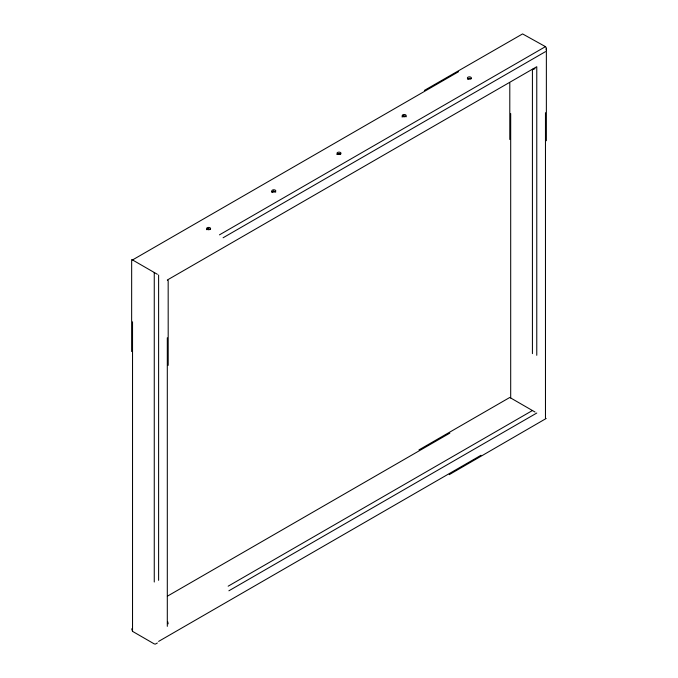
<?xml version="1.0" encoding="UTF-8"?>
<svg xmlns="http://www.w3.org/2000/svg" width="678" height="678" viewBox="0 0 678 678"><rect width="100%" height="100%" fill="white"/><g stroke="black" fill="none" stroke-linecap="round" stroke-linejoin="round"><path stroke-width="1.02" d="M131.634 351.543L131.668 259.445L157.364 274.285M509.797 139.49L509.797 82.945M546.222 49.782L546.197 47.545L545.468 46.638L522.585 33.917L424.394 90.403M157.364 642.998L155.415 644.083L154.262 643.914L132.532 631.362L131.668 628.837M132.532 259.945L458.531 71.732M206.671 229.689L208.51 228.63M271.785 192.094L273.615 191.035M336.89 154.508L338.729 153.448M402.003 116.913L403.834 115.853M219.469 234.851L545.468 46.638M223.087 237.775L545.468 51.655M167.305 280.022L536.773 66.707L536.773 355.314M418.962 449.895L509.797 397.461L535.052 412.038M167.373 596.191L449.845 433.115M228.155 586.19L532.425 410.529M228.884 590.792L536.773 413.038M158.61 641.405L480.99 455.277M449.209 474.668L546.197 418.47M535.052 68.707L532.976 69.41M167.737 280.277L168.169 280.523L168.203 365.349M167.737 621.709L168.169 623.853M546.366 48.63L546.366 140.744M545.468 112.718L545.468 418.055M532.425 69.224L532.425 353.645M510.695 113.557L510.695 397.978M167.305 337.746L167.305 626.345M158.61 275.005L158.61 580.334M154.262 272.497L154.262 582.012M132.532 321.847L132.532 631.362M467.523 79.123A2 1.153 0 0 1 469.142 78.368A2 1.153 0 0 1 471.049 78.86M337.415 154.092A2 1.153 0 0 1 340.653 154.143M207.019 229.376A2 1.153 0 0 1 210.248 229.435M271.92 192.052A2 1.153 0 0 1 273.853 191.289A2 1.153 0 0 1 275.717 192.111M402.317 116.769A2 1.153 0 0 1 404.257 115.997A2 1.153 0 0 1 406.122 116.828M468.354 78.987A2 1.153 0 0 0 471.396 78.038A2 1.153 0 0 0 468.456 76.987A2 1.153 0 0 0 468.354 78.987M337.949 154.27A2 1.153 0 0 0 341 153.321A2 1.153 0 0 0 338.051 152.279A2 1.153 0 0 0 337.949 154.27M207.553 229.562A2 1.153 0 0 0 210.595 228.613A2 1.153 0 0 0 207.646 227.562A2 1.153 0 0 0 207.553 229.562M272.751 191.916A2 1.153 0 0 0 275.793 190.967A2 1.153 0 0 0 272.853 189.916A2 1.153 0 0 0 272.751 191.916M403.156 116.633A2 1.153 0 0 0 406.198 115.684A2 1.153 0 0 0 403.249 114.633A2 1.153 0 0 0 403.156 116.633"/></g></svg>
